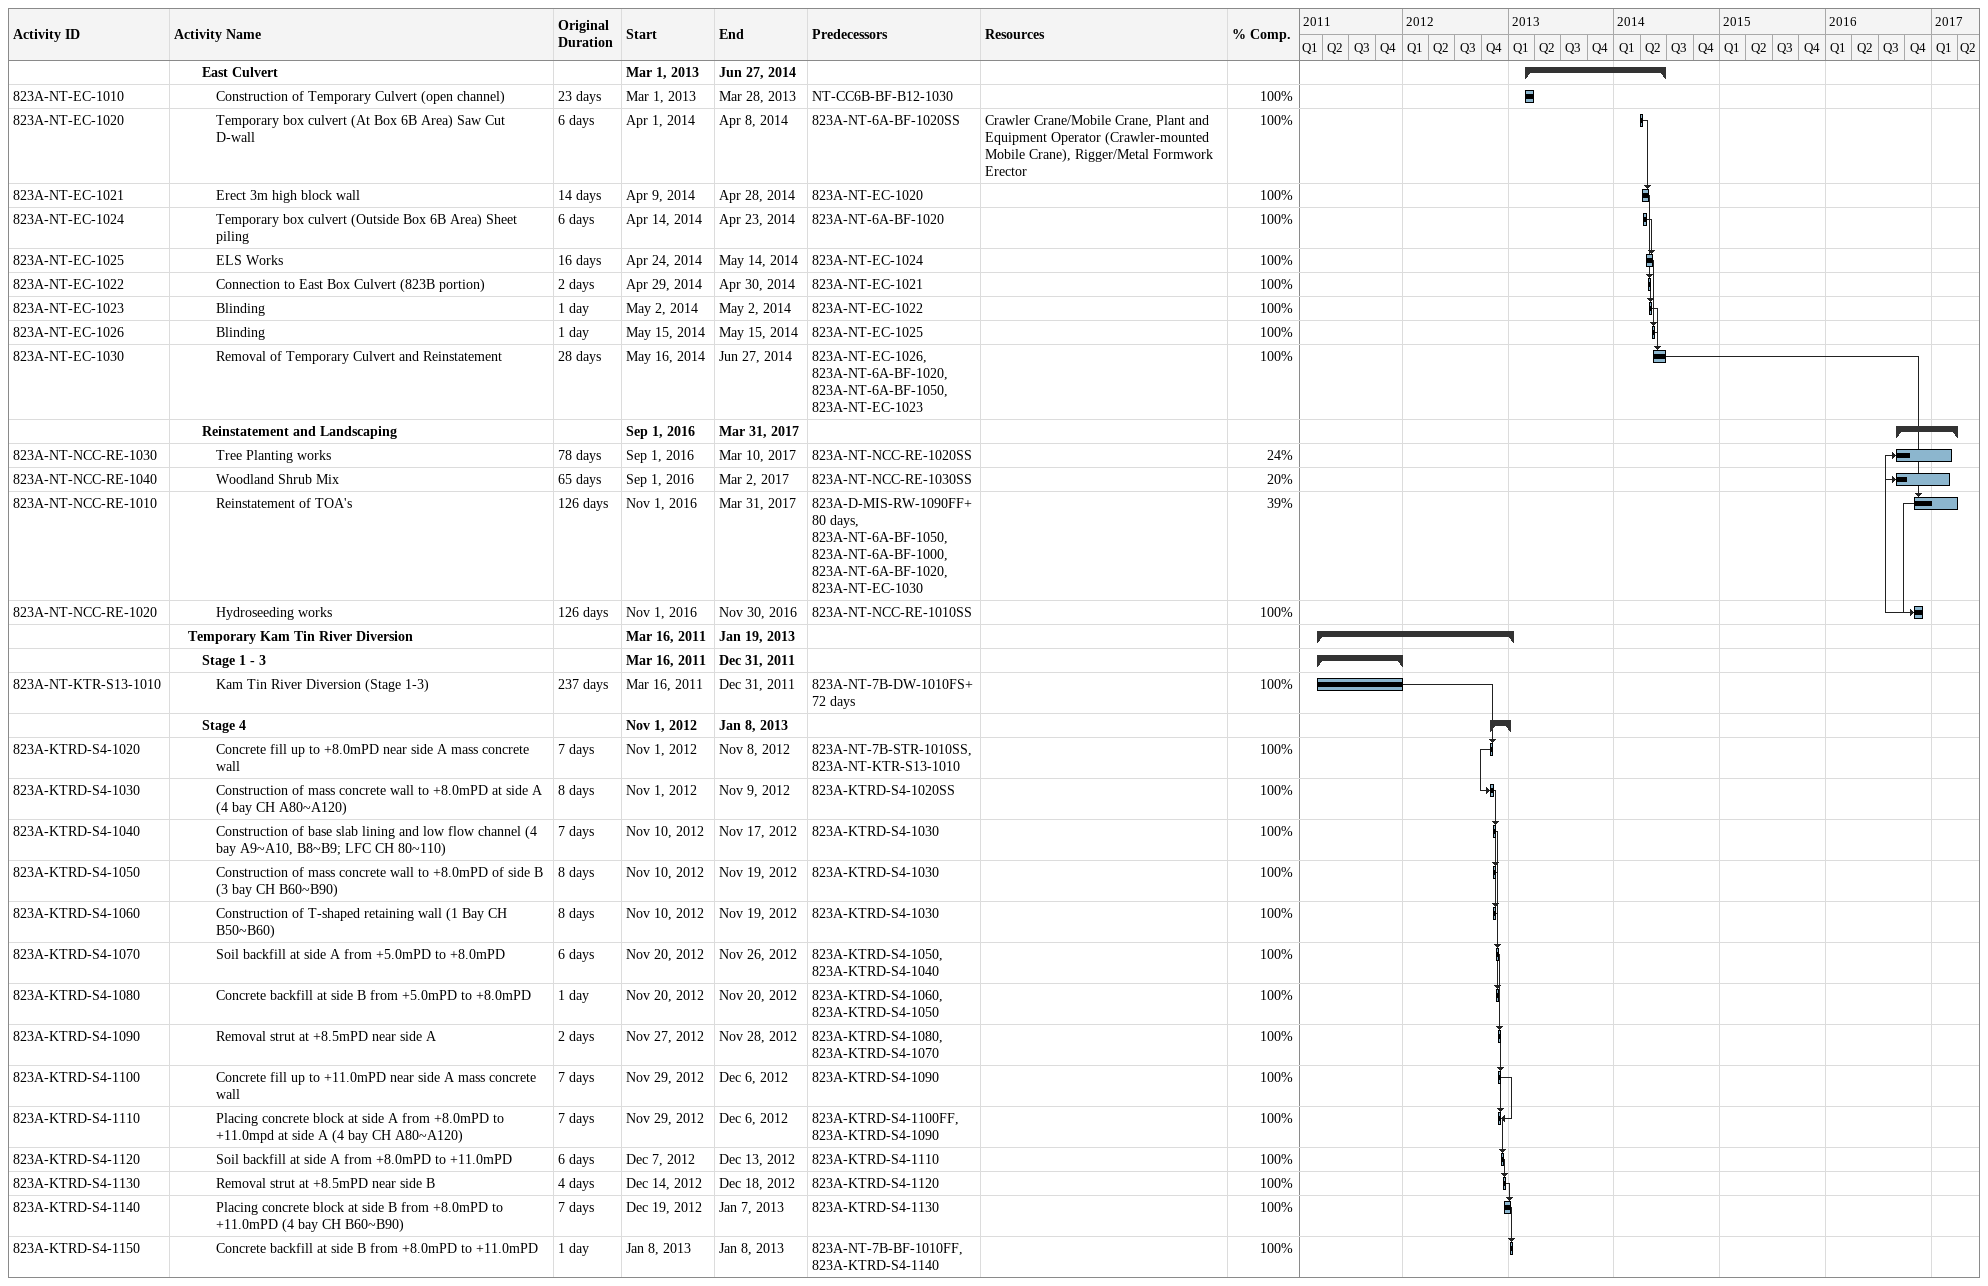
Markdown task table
| ID | Level | Task | Original duration | Start | Finish | Predecessors | Resources | % complete |
|---|---|---|---|---|---|---|---|---|
|  | 3 | **East Culvert** |  | 2013-03-01 | 2014-06-27 |  |  |  |
| 823A-NT-EC-1010 | 4 | Construction of Temporary Culvert (open channel) | 23d | 2013-03-01 | 2013-03-28 | NT-CC6B-BF-B12-1030 |  | 100 |
| 823A-NT-EC-1020 | 4 | Temporary box culvert (At Box 6B Area) Saw Cut D-wall | 6d | 2014-04-01 | 2014-04-08 | 823A-NT-6A-BF-1020SS | Crawler Crane/Mobile Crane, Plant and Equipment Operator (Crawler-mounted Mobile Crane), Rigger/Metal Formwork Erector | 100 |
| 823A-NT-EC-1021 | 4 | Erect 3m high block wall | 14d | 2014-04-09 | 2014-04-28 | 823A-NT-EC-1020 |  | 100 |
| 823A-NT-EC-1024 | 4 | Temporary box culvert (Outside Box 6B Area) Sheet piling | 6d | 2014-04-14 | 2014-04-23 | 823A-NT-6A-BF-1020 |  | 100 |
| 823A-NT-EC-1025 | 4 | ELS Works | 16d | 2014-04-24 | 2014-05-14 | 823A-NT-EC-1024 |  | 100 |
| 823A-NT-EC-1022 | 4 | Connection to East Box Culvert (823B portion) | 2d | 2014-04-29 | 2014-04-30 | 823A-NT-EC-1021 |  | 100 |
| 823A-NT-EC-1023 | 4 | Blinding | 1d | 2014-05-02 | 2014-05-02 | 823A-NT-EC-1022 |  | 100 |
| 823A-NT-EC-1026 | 4 | Blinding | 1d | 2014-05-15 | 2014-05-15 | 823A-NT-EC-1025 |  | 100 |
| 823A-NT-EC-1030 | 4 | Removal of Temporary Culvert and Reinstatement | 28d | 2014-05-16 | 2014-06-27 | 823A-NT-EC-1026, 823A-NT-6A-BF-1020, 823A-NT-6A-BF-1050, 823A-NT-EC-1023 |  | 100 |
|  | 3 | **Reinstatement and Landscaping** |  | 2016-09-01 | 2017-03-31 |  |  |  |
| 823A-NT-NCC-RE-1030 | 4 | Tree Planting works | 78d | 2016-09-01 | 2017-03-10 | 823A-NT-NCC-RE-1020SS |  | 24 |
| 823A-NT-NCC-RE-1040 | 4 | Woodland Shrub Mix | 65d | 2016-09-01 | 2017-03-02 | 823A-NT-NCC-RE-1030SS |  | 20 |
| 823A-NT-NCC-RE-1010 | 4 | Reinstatement of TOA's | 126d | 2016-11-01 | 2017-03-31 | 823A-D-MIS-RW-1090FF+80d, 823A-NT-6A-BF-1050, 823A-NT-6A-BF-1000, 823A-NT-6A-BF-1020, 823A-NT-EC-1030 |  | 39 |
| 823A-NT-NCC-RE-1020 | 4 | Hydroseeding works | 126d | 2016-11-01 | 2016-11-30 | 823A-NT-NCC-RE-1010SS |  | 100 |
|  | 2 | **Temporary Kam Tin River Diversion** |  | 2011-03-16 | 2013-01-19 |  |  |  |
|  | 3 | **Stage 1 - 3** |  | 2011-03-16 | 2011-12-31 |  |  |  |
| 823A-NT-KTR-S13-1010 | 4 | Kam Tin River Diversion (Stage 1-3) | 237d | 2011-03-16 | 2011-12-31 | 823A-NT-7B-DW-1010FS+72d |  | 100 |
|  | 3 | **Stage 4** |  | 2012-11-01 | 2013-01-08 |  |  |  |
| 823A-KTRD-S4-1020 | 4 | Concrete fill up to +8.0mPD near side A mass concrete wall | 7d | 2012-11-01 | 2012-11-08 | 823A-NT-7B-STR-1010SS, 823A-NT-KTR-S13-1010 |  | 100 |
| 823A-KTRD-S4-1030 | 4 | Construction of mass concrete wall to +8.0mPD at side A (4 bay CH A80~A120) | 8d | 2012-11-01 | 2012-11-09 | 823A-KTRD-S4-1020SS |  | 100 |
| 823A-KTRD-S4-1040 | 4 | Construction of base slab lining and low flow channel (4 bay A9~A10, B8~B9; LFC CH 80~110) | 7d | 2012-11-10 | 2012-11-17 | 823A-KTRD-S4-1030 |  | 100 |
| 823A-KTRD-S4-1050 | 4 | Construction of mass concrete wall to +8.0mPD of side B (3 bay CH B60~B90) | 8d | 2012-11-10 | 2012-11-19 | 823A-KTRD-S4-1030 |  | 100 |
| 823A-KTRD-S4-1060 | 4 | Construction of T-shaped retaining wall (1 Bay CH B50~B60) | 8d | 2012-11-10 | 2012-11-19 | 823A-KTRD-S4-1030 |  | 100 |
| 823A-KTRD-S4-1070 | 4 | Soil backfill at side A from +5.0mPD to +8.0mPD | 6d | 2012-11-20 | 2012-11-26 | 823A-KTRD-S4-1050, 823A-KTRD-S4-1040 |  | 100 |
| 823A-KTRD-S4-1080 | 4 | Concrete backfill at side B from +5.0mPD to +8.0mPD | 1d | 2012-11-20 | 2012-11-20 | 823A-KTRD-S4-1060, 823A-KTRD-S4-1050 |  | 100 |
| 823A-KTRD-S4-1090 | 4 | Removal strut at +8.5mPD near side A | 2d | 2012-11-27 | 2012-11-28 | 823A-KTRD-S4-1080, 823A-KTRD-S4-1070 |  | 100 |
| 823A-KTRD-S4-1100 | 4 | Concrete fill up to +11.0mPD near side A mass concrete wall | 7d | 2012-11-29 | 2012-12-06 | 823A-KTRD-S4-1090 |  | 100 |
| 823A-KTRD-S4-1110 | 4 | Placing concrete block at side A from +8.0mPD to +11.0mpd at side A (4 bay CH A80~A120) | 7d | 2012-11-29 | 2012-12-06 | 823A-KTRD-S4-1100FF, 823A-KTRD-S4-1090 |  | 100 |
| 823A-KTRD-S4-1120 | 4 | Soil backfill at side A from +8.0mPD to +11.0mPD | 6d | 2012-12-07 | 2012-12-13 | 823A-KTRD-S4-1110 |  | 100 |
| 823A-KTRD-S4-1130 | 4 | Removal strut at +8.5mPD near side B | 4d | 2012-12-14 | 2012-12-18 | 823A-KTRD-S4-1120 |  | 100 |
| 823A-KTRD-S4-1140 | 4 | Placing concrete block at side B from +8.0mPD to +11.0mPD (4 bay CH B60~B90) | 7d | 2012-12-19 | 2013-01-07 | 823A-KTRD-S4-1130 |  | 100 |
| 823A-KTRD-S4-1150 | 4 | Concrete backfill at side B from +8.0mPD to +11.0mPD | 1d | 2013-01-08 | 2013-01-08 | 823A-NT-7B-BF-1010FF, 823A-KTRD-S4-1140 |  | 100 |
